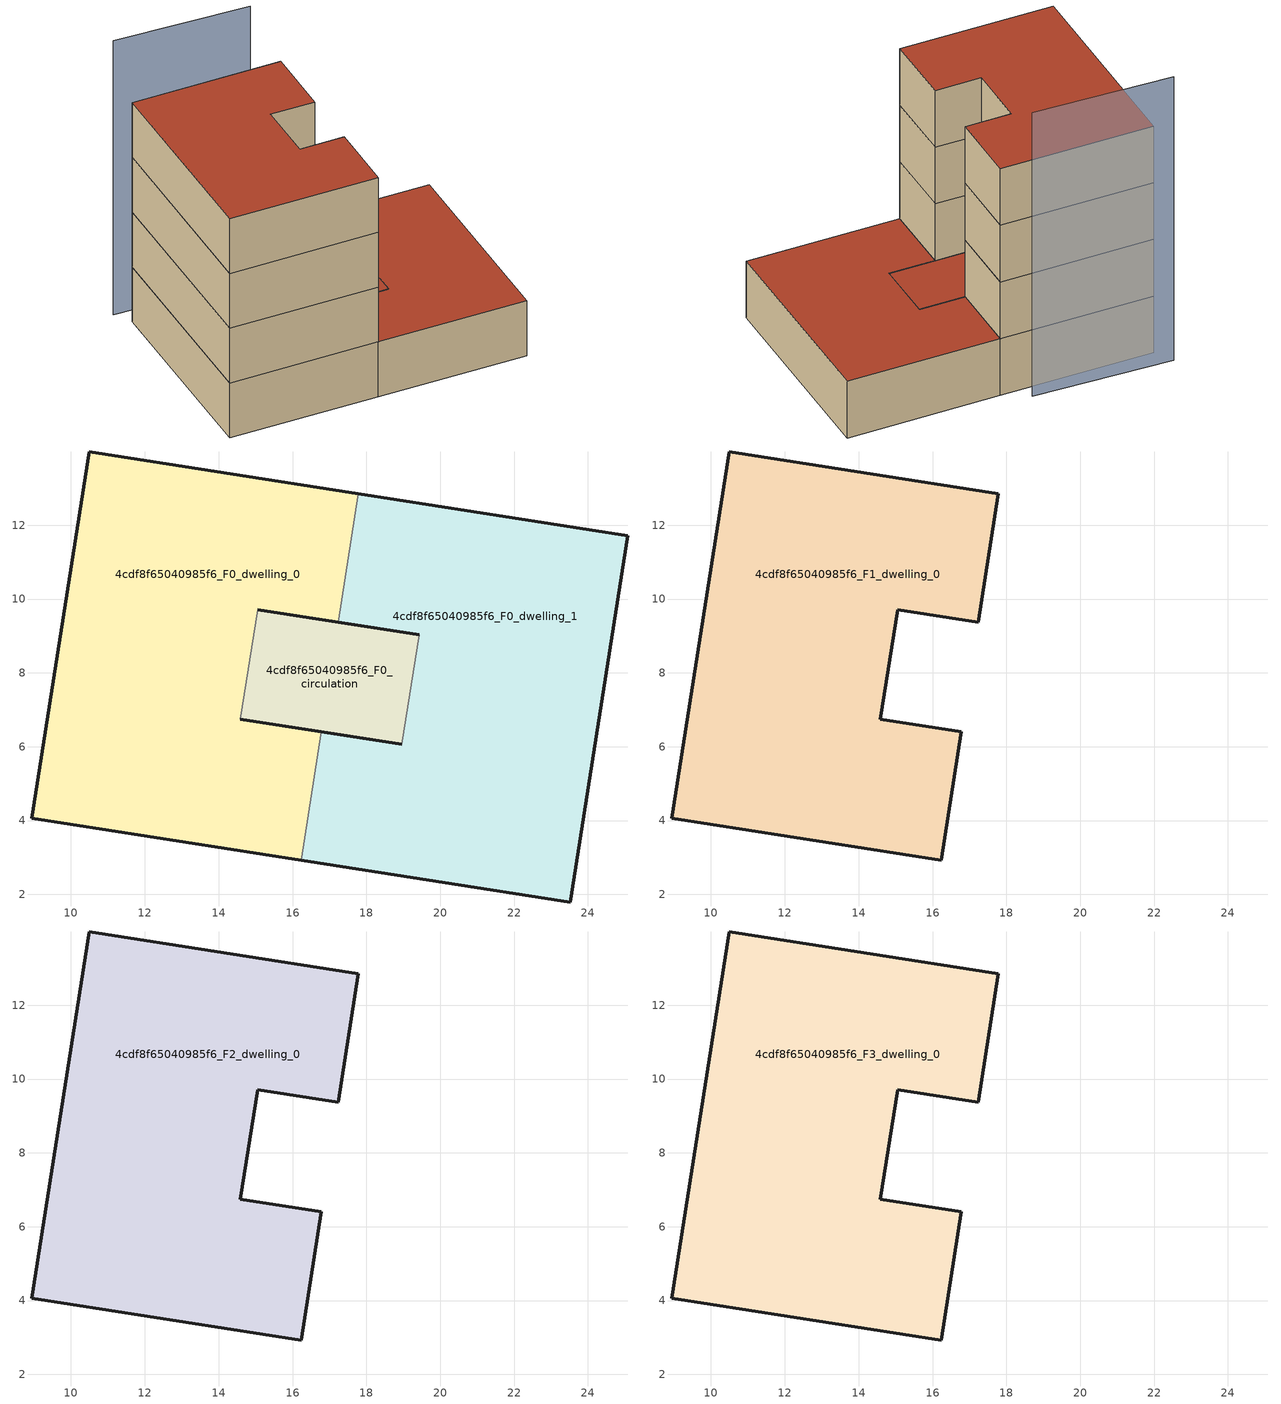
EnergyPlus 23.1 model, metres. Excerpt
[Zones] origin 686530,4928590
4cdf8f65040985f6_F0_dwelling_0
 floor ground (EU_floor_Construction): 17.78,12.85 17.24,9.38 15.05,9.72 14.59,6.74 16.78,6.4 16.24,2.93 8.94,4.07 10.49,13.98 z0
 wall outside (EU_wall_Construction): 16.78,6.4 14.59,6.74 / 15.05,9.72 17.24,9.38 / 17.78,12.85 10.49,13.98 8.94,4.07 16.24,2.93 z0:3
 wall to 4cdf8f65040985f6_F0_dwelling_1 (EU_wall_Construction): 16.24,2.93 16.78,6.4 / 17.24,9.38 17.78,12.85 z0:3
 wall to 4cdf8f65040985f6_F0_circulation (EU_wall_Construction): 14.59,6.74 15.05,9.72 z0:3
4cdf8f65040985f6_F0_dwelling_1
 floor ground (EU_floor_Construction): 25.07,11.71 23.53,1.8 16.24,2.93 16.78,6.4 18.96,6.06 19.43,9.04 17.24,9.38 17.78,12.85 z0
 wall outside (EU_wall_Construction): 17.24,9.38 19.43,9.04 / 18.96,6.06 16.78,6.4 / 16.24,2.93 23.53,1.8 25.07,11.71 17.78,12.85 z0:3
 wall to 4cdf8f65040985f6_F0_circulation (EU_wall_Construction): 19.43,9.04 18.96,6.06 z0:3
 roof outside (EU_roof_Construction): 23.53,1.8 25.07,11.71 17.78,12.85 17.24,9.38 19.43,9.04 18.96,6.06 16.78,6.4 16.24,2.93 z3
4cdf8f65040985f6_F0_circulation
 floor ground (EU_floor_Construction): 19.43,9.04 18.96,6.06 14.59,6.74 15.05,9.72 z0
 wall outside (EU_wall_Construction): 19.43,9.04 15.05,9.72 / 14.59,6.74 18.96,6.06 z0:3
 roof outside (EU_roof_Construction): 18.96,6.06 19.43,9.04 15.05,9.72 14.59,6.74 z3
4cdf8f65040985f6_F1_dwelling_0
 floor to 4cdf8f65040985f6_F0_dwelling_0 (EU_floor_Construction): 17.78,12.85 17.24,9.38 15.05,9.72 14.59,6.74 16.78,6.4 16.24,2.93 8.94,4.07 10.49,13.98 z3
 wall outside (EU_wall_Construction): 8.94,4.07 16.24,2.93 16.78,6.4 14.59,6.74 15.05,9.72 17.24,9.38 17.78,12.85 10.49,13.98 8.94,4.07 z3:6
4cdf8f65040985f6_F2_dwelling_0
 floor to 4cdf8f65040985f6_F1_dwelling_0 (EU_floor_Construction): 17.78,12.85 17.24,9.38 15.05,9.72 14.59,6.74 16.78,6.4 16.24,2.93 8.94,4.07 10.49,13.98 z6
 wall outside (EU_wall_Construction): 8.94,4.07 16.24,2.93 16.78,6.4 14.59,6.74 15.05,9.72 17.24,9.38 17.78,12.85 10.49,13.98 8.94,4.07 z6:9
4cdf8f65040985f6_F3_dwelling_0
 floor to 4cdf8f65040985f6_F2_dwelling_0 (EU_floor_Construction): 17.78,12.85 17.24,9.38 15.05,9.72 14.59,6.74 16.78,6.4 16.24,2.93 8.94,4.07 10.49,13.98 z9
 wall outside (EU_wall_Construction): 8.94,4.07 16.24,2.93 16.78,6.4 14.59,6.74 15.05,9.72 17.24,9.38 17.78,12.85 10.49,13.98 8.94,4.07 z9:12
 roof outside (EU_roof_Construction): 16.24,2.93 16.78,6.4 14.59,6.74 15.05,9.72 17.24,9.38 17.78,12.85 10.49,13.98 8.94,4.07 z12
shading: 16.68,13.67 10.1,14.93 z0:15
[Building]
EU S2 Campaign: North Axis=0; Terrain=City; Solar Distribution=FullExterior
[Site:Location]
Bologna: Latitude=44.5; Longitude=11.25; Time Zone=1; Elevation=37
[SizingPeriod:WeatherFileDays]
AnnualSizingPeriod: Begin Month=1; Begin Day of Month=1; End Month=12; End Day of Month=31; Day of Week for Start Day=Monday; Use Weather File Daylight Saving Period=No; Use Weather File Rain and Snow Indicators=No
[MATERIAL]
EU_InternalMass_Material: Roughness=MediumRough; Thickness=0.1; Conductivity=1; Density=1800; Specific Heat=900; Thermal Absorptance=0.9; Solar Absorptance=0.7; Visible Absorptance=0.7
[MATERIAL:NOMASS] Roughness=MediumRough; Thermal Absorptance=0.9; Solar Absorptance=0.7; Visible Absorptance=0.7
Name | Thermal Resistance
EU_wall_NoMass | 0.937881
EU_roof_NoMass | 0.548572
EU_floor_NoMass | 0.71348
[CONSTRUCTION]
EU_wall_Construction: EU_wall_NoMass
EU_roof_Construction: EU_roof_NoMass
EU_floor_Construction: EU_floor_NoMass
EU_InternalMass_Construction: EU_InternalMass_Material
[ZONE] Type=1; Multiplier=1; Ceiling Height=autocalculate; Floor Area=autocalculate; Part of Total Floor Area=Yes
Name | Volume
4cdf8f65040985f6_F0_dwelling_0; 4cdf8f65040985f6_F0_dwelling_1 | 202.158
4cdf8f65040985f6_F1_dwelling_0; 4cdf8f65040985f6_F2_dwelling_0; 4cdf8f65040985f6_F3_dwelling_0 | 202.159
4cdf8f65040985f6_F0_circulation | 39.988
[INTERNALMASS] Construction=EU_InternalMass_Construction
Name | Zone or ZoneList | Surface Area
4cdf8f65040985f6_F0_dwelling_0_EU_InternalMass | 4cdf8f65040985f6_F0_dwelling_0 | 67.3864
4cdf8f65040985f6_F0_dwelling_1_EU_InternalMass | 4cdf8f65040985f6_F0_dwelling_1 | 67.3864
4cdf8f65040985f6_F1_dwelling_0_EU_InternalMass | 4cdf8f65040985f6_F1_dwelling_0 | 148.083
4cdf8f65040985f6_F2_dwelling_0_EU_InternalMass | 4cdf8f65040985f6_F2_dwelling_0 | 148.083
4cdf8f65040985f6_F3_dwelling_0_EU_InternalMass | 4cdf8f65040985f6_F3_dwelling_0 | 148.083
[OTHEREQUIPMENT] Fuel Type=Electricity; Design Level Calculation Method=Watts/Area; Power per Zone Floor Area=1; Fraction Latent=0; Fraction Radiant=0; Fraction Lost=0; Carbon Dioxide Generation Rate=0; EndUse Subcategory=EU_Step8_InternalGains
Name | Zone or ZoneList or Space or SpaceList | Schedule
EU_Step8_InternalGain_4cdf8f65040985f6_F0_dwelling_0_f000 | 4cdf8f65040985f6_F0_dwelling_0 | EU_Step8_GainSchedule_4cdf8f65040985f6_F0_dwelling_0_f000
EU_Step8_InternalGain_4cdf8f65040985f6_F0_dwelling_1_f000 | 4cdf8f65040985f6_F0_dwelling_1 | EU_Step8_GainSchedule_4cdf8f65040985f6_F0_dwelling_1_f000
EU_Step8_InternalGain_4cdf8f65040985f6_F1_dwelling_0_f000 | 4cdf8f65040985f6_F1_dwelling_0 | EU_Step8_GainSchedule_4cdf8f65040985f6_F1_dwelling_0_f000
EU_Step8_InternalGain_4cdf8f65040985f6_F2_dwelling_0_f000 | 4cdf8f65040985f6_F2_dwelling_0 | EU_Step8_GainSchedule_4cdf8f65040985f6_F2_dwelling_0_f000
EU_Step8_InternalGain_4cdf8f65040985f6_F3_dwelling_0_f000 | 4cdf8f65040985f6_F3_dwelling_0 | EU_Step8_GainSchedule_4cdf8f65040985f6_F3_dwelling_0_f000
[ZONEINFILTRATION:DESIGNFLOWRATE]
EU_Circulation_Infiltration_4cdf8f65040985f6_F0_circulation: Zone or ZoneList or Space or SpaceList=4cdf8f65040985f6_F0_circulation; Schedule=EU_AlwaysOn; Design Flow Rate Calculation Method=Flow/Area; Flow Rate per Floor Area=0.0005; Constant Term Coefficient=1; Temperature Term Coefficient=0; Velocity Term Coefficient=0; Velocity Squared Term Coefficient=0
[ZONEVENTILATION:DESIGNFLOWRATE] Schedule=EU_AlwaysOn; Design Flow Rate Calculation Method=AirChanges/Hour; Air Changes per Hour=0.687892; Ventilation Type=Natural; Fan Pressure Rise=0; Fan Total Efficiency=1; Constant Term Coefficient=1; Temperature Term Coefficient=0; Velocity Term Coefficient=0; Velocity Squared Term Coefficient=0; Minimum Indoor Temperature=-100; Maximum Indoor Temperature=100; Delta Temperature=-100; Minimum Outdoor Temperature=-100; Maximum Outdoor Temperature=100; Maximum Wind Speed=40
Name | Zone or ZoneList or Space or SpaceList
EU_ConstantAir_4cdf8f65040985f6_F0_dwelling_0 | 4cdf8f65040985f6_F0_dwelling_0
EU_ConstantAir_4cdf8f65040985f6_F0_dwelling_1 | 4cdf8f65040985f6_F0_dwelling_1
EU_ConstantAir_4cdf8f65040985f6_F1_dwelling_0 | 4cdf8f65040985f6_F1_dwelling_0
EU_ConstantAir_4cdf8f65040985f6_F2_dwelling_0 | 4cdf8f65040985f6_F2_dwelling_0
EU_ConstantAir_4cdf8f65040985f6_F3_dwelling_0 | 4cdf8f65040985f6_F3_dwelling_0
[HVACTEMPLATE:THERMOSTAT] Constant Heating Setpoint=20; Constant Cooling Setpoint=50
EU_HeatOnly_4cdf8f65040985f6_F0_dwelling_0; EU_HeatOnly_4cdf8f65040985f6_F0_dwelling_1; EU_HeatOnly_4cdf8f65040985f6_F1_dwelling_0; EU_HeatOnly_4cdf8f65040985f6_F2_dwelling_0; EU_HeatOnly_4cdf8f65040985f6_F3_dwelling_0
[HVACTEMPLATE:ZONE:IDEALLOADSAIRSYSTEM] System Availability Schedule=EU_AlwaysOn; Maximum Heating Supply Air Temperature=50; Minimum Cooling Supply Air Temperature=13; Maximum Heating Supply Air Humidity Ratio=0.0156; Minimum Cooling Supply Air Humidity Ratio=0.0077; Heating Limit=NoLimit; Cooling Limit=NoLimit; Heating Availability Schedule=EU_AlwaysOn; Cooling Availability Schedule=EU_CoolingOff; Dehumidification Control Type=ConstantSensibleHeatRatio; Cooling Sensible Heat Ratio=0.7; Dehumidification Setpoint=60; Humidification Control Type=None; Humidification Setpoint=30; Outdoor Air Method=None; Outdoor Air Flow Rate per Person=0.00944; Outdoor Air Flow Rate per Zone Floor Area=0; Outdoor Air Flow Rate per Zone=0; Demand Controlled Ventilation Type=None; Outdoor Air Economizer Type=NoEconomizer; Heat Recovery Type=None; Sensible Heat Recovery Effectiveness=0.7; Latent Heat Recovery Effectiveness=0.65
Name | Template Thermostat
4cdf8f65040985f6_F0_dwelling_0 | EU_HeatOnly_4cdf8f65040985f6_F0_dwelling_0
4cdf8f65040985f6_F0_dwelling_1 | EU_HeatOnly_4cdf8f65040985f6_F0_dwelling_1
4cdf8f65040985f6_F1_dwelling_0 | EU_HeatOnly_4cdf8f65040985f6_F1_dwelling_0
4cdf8f65040985f6_F2_dwelling_0 | EU_HeatOnly_4cdf8f65040985f6_F2_dwelling_0
4cdf8f65040985f6_F3_dwelling_0 | EU_HeatOnly_4cdf8f65040985f6_F3_dwelling_0
[SIZING:ZONE] Zone Cooling Design Supply Air Temperature Input Method=SupplyAirTemperature; Zone Cooling Design Supply Air Temperature=13; Zone Heating Design Supply Air Temperature Input Method=SupplyAirTemperature; Zone Heating Design Supply Air Temperature=50; Zone Cooling Design Supply Air Humidity Ratio=0.008; Zone Heating Design Supply Air Humidity Ratio=0.008; Cooling Design Air Flow Method=DesignDay; Cooling Design Air Flow Rate=0; Cooling Minimum Air Flow per Zone Floor Area=0.000762; Cooling Minimum Air Flow=0; Cooling Minimum Air Flow Fraction=0.2; Heating Design Air Flow Method=DesignDay; Heating Design Air Flow Rate=0; Heating Maximum Air Flow per Zone Floor Area=0.002032; Heating Maximum Air Flow=0.141576; Heating Maximum Air Flow Fraction=0.3; Account for Dedicated Outdoor Air System=No; Dedicated Outdoor Air System Control Strategy=NeutralSupplyAir; Dedicated Outdoor Air Low Setpoint Temperature for Design=autosize; Dedicated Outdoor Air High Setpoint Temperature for Design=autosize; Zone Load Sizing Method=Sensible Load Only No Latent Load; Zone Latent Cooling Design Supply Air Humidity Ratio Input Method=HumidityRatioDifference; Zone Cooling Design Supply Air Humidity Ratio Difference=0.005; Zone Latent Heating Design Supply Air Humidity Ratio Input Method=HumidityRatioDifference; Zone Humidification Design Supply Air Humidity Ratio Difference=0.005
4cdf8f65040985f6_F0_dwelling_0; 4cdf8f65040985f6_F0_dwelling_1; 4cdf8f65040985f6_F1_dwelling_0; 4cdf8f65040985f6_F2_dwelling_0; 4cdf8f65040985f6_F3_dwelling_0
[SCHEDULE:CONSTANT]
Name | Hourly Value
EU_AlwaysOn | 1
EU_CoolingOff | 0
[SCHEDULE:FILE] Column Number=1; Rows to Skip at Top=0; Number of Hours of Data=8760; Column Separator=Comma; Interpolate to Timestep=No; Minutes per Item=60; Adjust Schedule for Daylight Savings=Yes
Name | File
EU_Step8_GainSchedule_4cdf8f65040985f6_F0_dwelling_0_f000 | ../../schedules/4cdf8f65040985f6/4cdf8f65040985f6_F0_dwelling_0_f000_gain.csv
EU_Step8_GainSchedule_4cdf8f65040985f6_F0_dwelling_1_f000 | ../../schedules/4cdf8f65040985f6/4cdf8f65040985f6_F0_dwelling_1_f000_gain.csv
EU_Step8_GainSchedule_4cdf8f65040985f6_F1_dwelling_0_f000 | ../../schedules/4cdf8f65040985f6/4cdf8f65040985f6_F1_dwelling_0_f000_gain.csv
EU_Step8_GainSchedule_4cdf8f65040985f6_F2_dwelling_0_f000 | ../../schedules/4cdf8f65040985f6/4cdf8f65040985f6_F2_dwelling_0_f000_gain.csv
EU_Step8_GainSchedule_4cdf8f65040985f6_F3_dwelling_0_f000 | ../../schedules/4cdf8f65040985f6/4cdf8f65040985f6_F3_dwelling_0_f000_gain.csv
